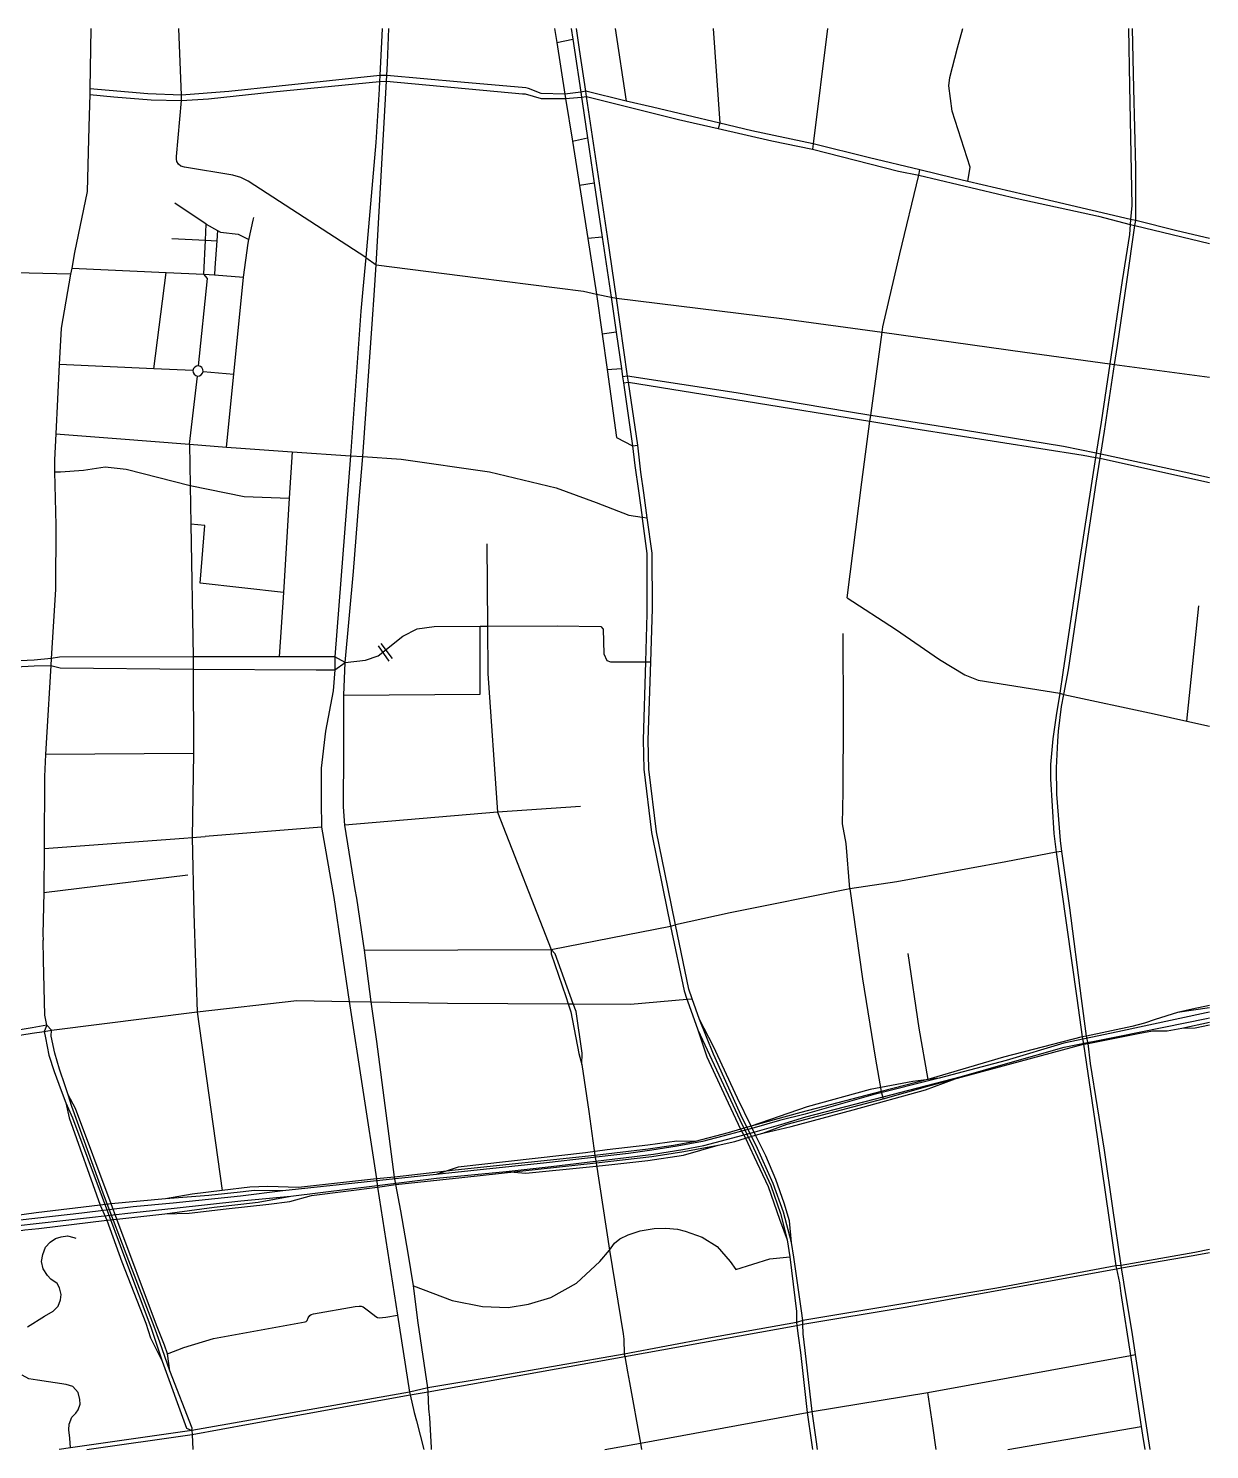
# Model space of a CAD drawing. Header units: inches. Extents: x 13422584 to 13430064, y 3681346 to 3685846.
# Drawn here: x 13426324 to 13430064, y 3681346 to 3685846 of the extents above; entities that cross this region are included whole.
import ezdxf

# ---------------------------------------------------------------- set-up
doc = ezdxf.new("R2010")
doc.units = ezdxf.units.IN
doc.header["$MEASUREMENT"] = 0

msp = doc.modelspace()

# ---------------------------------------------------------------- linework, layer by layer
for points in [[(13426520.8, 3685846), (13426517.9, 3685654.8), (13426517.7, 3685636.8), (13426516.1, 3685570)], [(13427392.4, 3685120.8), (13427019.8, 3685362.4), (13426996.2, 3685373.4), (13426970.5, 3685380.9), (13426817.3, 3685406.5), (13426806.3, 3685410.1), (13426798.8, 3685416.1), (13426793.7, 3685425), (13426792.1, 3685431.6), (13426792.2, 3685440), (13426808.3, 3685617.8), (13426808.5, 3685634.6), (13426799.3, 3685846)], [(13427443.3, 3685846), (13427436.5, 3685696.5), (13427435.6, 3685677.6), (13427434.6, 3685654.1), (13427423.2, 3685484.5), (13427392.4, 3685120.8), (13427382.4, 3685020.8)], [(13427418.1, 3685001.4), (13427424.5, 3685097.7), (13427457.7, 3685679), (13427458.7, 3685696.4), (13427461, 3685736.2), (13427464.5, 3685846)], [(13427989.8, 3685846), (13427996.8, 3685801.3), (13428022.2, 3685638.2), (13428024.2, 3685624.4), (13428046, 3685488.8), (13428068, 3685348.7), (13428094.5, 3685180.5), (13428122.2, 3685004.8), (13428140.1, 3684878), (13428155.9, 3684765.6), (13428186.2, 3684550.7), (13428236.7, 3684524.2), (13428252.7, 3684526.3)], [(13427996.8, 3685801.3), (13428047.5, 3685811.7)], [(13428042.3, 3685846), (13428047.5, 3685811.7), (13428052.8, 3685776.7), (13428072.5, 3685644.6), (13428074.9, 3685628), (13428077, 3685614.2), (13428094, 3685499.3), (13428115.3, 3685356.1), (13428140.8, 3685184.7), (13428168.4, 3684995), (13428184.4, 3684884.5), (13428201.1, 3684769.3), (13428205, 3684742.9), (13428207.7, 3684723.8), (13428236.7, 3684524.2), (13428243.3, 3684462.1)], [(13428262.5, 3684441.2), (13428252.7, 3684526.3), (13428223.7, 3684726.2), (13428220.9, 3684745.3), (13428185.2, 3684991.5), (13428156.8, 3685187.1), (13428090.9, 3685630.4), (13428088.4, 3685647), (13428068.8, 3685779.2), (13428058.6, 3685846)], [(13428181.8, 3685846), (13428215.8, 3685615.6)], [(13428491.3, 3685846), (13428512.6, 3685545.8), (13428508.1, 3685528.8)], [(13428853.3, 3685846), (13428808.1, 3685480.5), (13428806.1, 3685463.8)], [(13429297.7, 3685361.2), (13429305.9, 3685406.3), (13429248.6, 3685583.7), (13429237.8, 3685664.3), (13429240.8, 3685690.6), (13429265.3, 3685784.3), (13429282.5, 3685846)], [(13429807.1, 3685846), (13429809.7, 3685664.3), (13429817.3, 3685285.3), (13429813.7, 3685241.3), (13429812.4, 3685225.5), (13429809.8, 3685193.5), (13429786.5, 3685048.3), (13429747.4, 3684784.2), (13429720, 3684599), (13429704.9, 3684501.1), (13429702.8, 3684487.6), (13429652.2, 3684160.6), (13429599.5, 3683806.4), (13429589, 3683741.5), (13429577.6, 3683670.8), (13429567.5, 3683596.6)], [(13429583.1, 3683589.3), (13429585.1, 3683620.4), (13429595, 3683699.4), (13429602, 3683736.8), (13429616.7, 3683815), (13429646.1, 3684015.6), (13429673.1, 3684196.3), (13429704.7, 3684406.5), (13429717.2, 3684485.1), (13429719.2, 3684497.9), (13429730.8, 3684571), (13429762.6, 3684781.7), (13429771.7, 3684841.6), (13429801.4, 3685043.4), (13429827.4, 3685221.9), (13429829.7, 3685238.2), (13429830.3, 3685406.7), (13429824.1, 3685655.6), (13429819.9, 3685846)], [(13426517.7, 3685636.8), (13426593.7, 3685629.1), (13426712.6, 3685619.8), (13426808.3, 3685617.8), (13426893.8, 3685622.9), (13427098.9, 3685644.7), (13427435.6, 3685677.6), (13427457.7, 3685679), (13427887.5, 3685639), (13427896, 3685638.5), (13427947.3, 3685624.6), (13428024.2, 3685624.4), (13428074.9, 3685628), (13428090.9, 3685630.4), (13428381.7, 3685557.9), (13428508.1, 3685528.8), (13428677.9, 3685489.6), (13428806.1, 3685463.8), (13429078.7, 3685393.6), (13429143.1, 3685381.1), (13429454.8, 3685307.4), (13429712.2, 3685251.3), (13429812.4, 3685225.5), (13429827.4, 3685221.9), (13430063.6, 3685164.9)], [(13430063.6, 3685180.9), (13429960.3, 3685205.2), (13429829.7, 3685238.2), (13429813.7, 3685241.3), (13429570.6, 3685298.1), (13429297.7, 3685361.2), (13429253.5, 3685371.4), (13429146, 3685398), (13428986.3, 3685436.7), (13428808.1, 3685480.5), (13428613.8, 3685521.6), (13428512.6, 3685545.8), (13428299.9, 3685596.7), (13428215.8, 3685615.6), (13428088.4, 3685647), (13428072.5, 3685644.6), (13428022.2, 3685638.2), (13427947.5, 3685639.5), (13427906.9, 3685656.1), (13427898.8, 3685658), (13427692.6, 3685675.6), (13427458.7, 3685696.4), (13427436.5, 3685696.5), (13426957.7, 3685646.7), (13426808.5, 3685634.6), (13426701.5, 3685638.6), (13426517.9, 3685654.8)], [(13426516.1, 3685570), (13426513.4, 3685495.8)], [(13426513.4, 3685495.8), (13426509.4, 3685329.6), (13426469.5, 3685136.8), (13426460.6, 3685086.8), (13426457.2, 3685067.4), (13426427.2, 3684897.2), (13426421.2, 3684781.6), (13426409.9, 3684562.7), (13426405.6, 3684479.6), (13426406.4, 3684442.1), (13426410.1, 3684273.1), (13426409, 3684068.9), (13426396, 3683850.6), (13426395, 3683828.3), (13426380.5, 3683601.1), (13426378, 3683546.8), (13426374.8, 3683476.8), (13426373.3, 3683249), (13426372.6, 3683109.9), (13426369.4, 3682977.9)], [(13428046, 3685488.8), (13428094, 3685499.3)], [(13428916.6, 3684043.1), (13428963, 3684409.2), (13428987.7, 3684602), (13428990.5, 3684620.4), (13429026.4, 3684883.8), (13429028.7, 3684901.1), (13429083.2, 3685131.9), (13429143.1, 3685381.1), (13429146, 3685398)], [(13428115.3, 3685356.1), (13428068, 3685348.7)], [(13426879.2, 3685068), (13426884.4, 3685175), (13426886.8, 3685225.9), (13426787.2, 3685292.7)], [(13426886.8, 3685225.9), (13426922.6, 3685206), (13426932.1, 3685200.6), (13426987.9, 3685194.7), (13427021.4, 3685177.5)], [(13427022.1, 3685180.6), (13427035.3, 3685239.1)], [(13427035.3, 3685239.1), (13427037.6, 3685247.6)], [(13426777.6, 3685180.8), (13426884.4, 3685175), (13426920.2, 3685172.9)], [(13426922.6, 3685206), (13426920.2, 3685172.9), (13426914, 3685088.2), (13426912.3, 3685065.6)], [(13426950.5, 3684520.4), (13426973.8, 3684751.7), (13427004.7, 3685058.7), (13427019.5, 3685165.7), (13427021.4, 3685177.5), (13427022.1, 3685180.6)], [(13428140.8, 3685184.7), (13428094.5, 3685180.5)], [(13426460.6, 3685086.8), (13426760.2, 3685073.4), (13426879.2, 3685068)], [(13427392.4, 3685120.8), (13427424.5, 3685097.7), (13427747.9, 3685056.2), (13428080.8, 3685013.5), (13428122.2, 3685004.8), (13428168.4, 3684995), (13428185.2, 3684991.5), (13428709.1, 3684927.1), (13429026.4, 3684883.8), (13429478.5, 3684820.4), (13429747.4, 3684784.2), (13429762.6, 3684781.7), (13430063.6, 3684741.8)], [(13426457.2, 3685067.4), (13426237.9, 3685073.5)], [(13426720.6, 3684768.2), (13426760.2, 3685073.4)], [(13426861.9, 3684777.4), (13426891, 3685053.7), (13426879.2, 3685068)], [(13426879.2, 3685068), (13426912.3, 3685065.6), (13427004.7, 3685058.7)], [(13427382.4, 3685020.8), (13427376.1, 3684950.3)], [(13427412.7, 3684925.5), (13427418.1, 3685001.4)], [(13427376.1, 3684950.3), (13427343.5, 3684493.1), (13427293.3, 3683856.1), (13427293.3, 3683815)], [(13427326.1, 3683837.8), (13427352.7, 3684126.4), (13427369.4, 3684341.4), (13427382.4, 3684490.4), (13427412.7, 3684925.5)], [(13428184.4, 3684884.5), (13428140.1, 3684878)], [(13426844.6, 3684762.6), (13426720.6, 3684768.2), (13426421.2, 3684781.6)], [(13426859.3, 3684745.3), (13426865.6, 3684746.1), (13426871, 3684749.1), (13426874.9, 3684754.1), (13426876.6, 3684760.1), (13426875.9, 3684766.3), (13426872.8, 3684771.8), (13426867.9, 3684775.7), (13426861.9, 3684777.4), (13426855.7, 3684776.7), (13426850.2, 3684773.6), (13426846.3, 3684768.7), (13426844.6, 3684762.6), (13426845.3, 3684756.4), (13426848.4, 3684750.9), (13426853.3, 3684747), (13426859.3, 3684745.3)], [(13426834, 3684529.4), (13426859.3, 3684745.3)], [(13426876.6, 3684760.1), (13426973.8, 3684751.7)], [(13428155.9, 3684765.6), (13428201.1, 3684769.3)], [(13429998.3, 3684437.3), (13429719.2, 3684497.9), (13429704.9, 3684501.1), (13429600.6, 3684521.9), (13429284.9, 3684573.4), (13428990.5, 3684620.4), (13428920.1, 3684631.7), (13428564.5, 3684692.4), (13428220.9, 3684745.3), (13428205, 3684742.9)], [(13428207.7, 3684723.8), (13428223.7, 3684726.2), (13428595.9, 3684666.2), (13428987.7, 3684602), (13429127.1, 3684579.1), (13429663.2, 3684495), (13429702.8, 3684487.6), (13429717.2, 3684485.1), (13429944.6, 3684434.2), (13430063.6, 3684407.8)], [(13426409.9, 3684562.7), (13426602.6, 3684547.2), (13426834, 3684529.4), (13426950.5, 3684520.4), (13426996.3, 3684516.9), (13427158.9, 3684505.7), (13427343.5, 3684493.1), (13427382.4, 3684490.4), (13427503.5, 3684482.1), (13427783.4, 3684442.1), (13427995.1, 3684391.8), (13428120.9, 3684344.4), (13428224.6, 3684304.4), (13428266.7, 3684298.8), (13428283.3, 3684296.6)], [(13426834, 3684529.4), (13426836.1, 3684398.6), (13426838.1, 3684276.6), (13426844.8, 3683856.1), (13426844.8, 3683817.5), (13426845.8, 3683550.1), (13426842.3, 3683284.2), (13426847.2, 3683045.9), (13426848.6, 3683010.6), (13426858.2, 3682731.6), (13426937.3, 3682166.1)], [(13427158.9, 3684505.7), (13427149.7, 3684358.7), (13427130.9, 3684060), (13427118, 3683856.1)], [(13426406.4, 3684442.1), (13426425.6, 3684442.1), (13426498.4, 3684447.5), (13426566.5, 3684458.2), (13426633.4, 3684449.9), (13426836.1, 3684398.6), (13427006.6, 3684363.9), (13427149.7, 3684358.7)], [(13428243.3, 3684462.1), (13428255.3, 3684382.1)], [(13428271.7, 3684375.8), (13428262.5, 3684441.2)], [(13430010.9, 3684434.6), (13429998.3, 3684437.3)], [(13430063.6, 3684423.3), (13430010.9, 3684434.6)], [(13428255.3, 3684382.1), (13428266.7, 3684298.8), (13428267.2, 3684294.5), (13428281.9, 3684183.8), (13428281.5, 3683992.6), (13428277.1, 3683840.2), (13428269.9, 3683593.8), (13428271.9, 3683500.1), (13428296.5, 3683299.4), (13428332.1, 3683123.1), (13428357, 3683003.8), (13428399.7, 3682798.9), (13428408.7, 3682771.7), (13428410.4, 3682766.6), (13428443.7, 3682674.8), (13428471.9, 3682589.9), (13428531.7, 3682459.6), (13428578.6, 3682360.7), (13428594.2, 3682331.6), (13428621.6, 3682272.7), (13428665.8, 3682178.7), (13428701.8, 3682075.8), (13428726.6, 3682010.5), (13428734.9, 3681955.8), (13428755.8, 3681783.6), (13428755.5, 3681748.2)], [(13428775.4, 3681754.4), (13428771.9, 3681785.7), (13428747, 3681955.6), (13428739.9, 3682001.6), (13428733.1, 3682070.4), (13428716.5, 3682126.6), (13428690, 3682200.8), (13428658.2, 3682276.2), (13428625.3, 3682341.7), (13428611.8, 3682369.8), (13428569, 3682459.1), (13428493.1, 3682622.3), (13428448.1, 3682707.8), (13428425.4, 3682773.1), (13428415.2, 3682804.1), (13428372.7, 3683007.6), (13428347.9, 3683126.9), (13428312.4, 3683302.2), (13428288.1, 3683500.7), (13428286.2, 3683592.4), (13428294.1, 3683839.9), (13428299.4, 3684008.1), (13428298.1, 3684184.8), (13428283.3, 3684296.6), (13428271.7, 3684375.8)], [(13427130.9, 3684060), (13426867.2, 3684089.1), (13426882.2, 3684272.4), (13426838.1, 3684276.6)], [(13427775, 3684214.4), (13427777.4, 3683953.3), (13427778.6, 3683803.6), (13427808.4, 3683364.1), (13427978.5, 3682929.9)], [(13428916.6, 3684043.1), (13429069.3, 3683943.6), (13429208.5, 3683847.4), (13429288.3, 3683799.3), (13429330.7, 3683782.2), (13429589, 3683741.5), (13429602, 3683736.8), (13429887.7, 3683675.8), (13429991.2, 3683652.8), (13430063.6, 3683636.7)], [(13429991.2, 3683652.8), (13430030.1, 3684017.5)], [(13427322.3, 3683734.9), (13427753.7, 3683737.9), (13427753.7, 3683953.2)], [(13427326.1, 3683837.8), (13427390.6, 3683845.9), (13427431.2, 3683859), (13427509.4, 3683921.1), (13427554.2, 3683944.4), (13427608.6, 3683952.7), (13427753.7, 3683953.2), (13427777.4, 3683953.3), (13427997.3, 3683953.9), (13428135.6, 3683952.4), (13428143, 3683944.1), (13428145.4, 3683865.9), (13428155.3, 3683844.7), (13428166.3, 3683840.8), (13428277.1, 3683840.2), (13428294.1, 3683839.9)], [(13428924.6, 3683121.5), (13428912.5, 3683265.1), (13428901.3, 3683327.5), (13428902.9, 3683428.3), (13428904.1, 3683667.9), (13428902.9, 3683930.3)], [(13427430.8, 3683890.5), (13427465, 3683842.4)], [(13427476.1, 3683851), (13427440.8, 3683898.3)], [(13426342.1, 3683846), (13426163.5, 3683837.6)], [(13426165.8, 3683818.6), (13426342.2, 3683827.4)], [(13427244.1, 3683856.1), (13427118, 3683856.1), (13426844.8, 3683856.1), (13426422.3, 3683855), (13426396, 3683850.6), (13426342.1, 3683846)], [(13426342.2, 3683827.4), (13426395, 3683828.3), (13426423.6, 3683821.1), (13426844.8, 3683817.5), (13427235.1, 3683815.3)], [(13427261.9, 3683856.1), (13427244.1, 3683856.1)], [(13427326.1, 3683837.8), (13427293.3, 3683856.1), (13427261.9, 3683856.1)], [(13427293.3, 3683815), (13427326.1, 3683837.8)], [(13427358, 3683119.2), (13427325.7, 3683322.8), (13427321.1, 3683380.8), (13427322, 3683557.8), (13427322.3, 3683734.9), (13427326.1, 3683837.8)], [(13427235.1, 3683815.3), (13427256.7, 3683815.2)], [(13427293.3, 3683815), (13427288.4, 3683748.4), (13427264.3, 3683620.9), (13427250, 3683503.5), (13427250.8, 3683397.1), (13427251.7, 3683316.9), (13427290.5, 3683093.9), (13427339.5, 3682765), (13427425.2, 3682203.3)], [(13427256.7, 3683815.2), (13427293.3, 3683815)], [(13429567.5, 3683596.6), (13429559.7, 3683515.2)], [(13429578.9, 3683504.7), (13429583.1, 3683589.3)], [(13426845.8, 3683550.1), (13426378, 3683546.8)], [(13429559.7, 3683515.2), (13429560.4, 3683470.1), (13429570, 3683296.7), (13429578.4, 3683237.2), (13429643.3, 3682775.5), (13429660.3, 3682652.8), (13429663.9, 3682629.7), (13429700.2, 3682387.1), (13429767.2, 3681927.3), (13429769.1, 3681917.8), (13429778, 3681873.9)], [(13429792.4, 3681876.5), (13429785, 3681921.1), (13429783.8, 3681929), (13429757.4, 3682110.8), (13429731.1, 3682293.7), (13429687.1, 3682568.6), (13429678.8, 3682631.8), (13429674.4, 3682655.5), (13429657.9, 3682774.8), (13429620.7, 3683061.8), (13429596.2, 3683240.2), (13429591.6, 3683274.1), (13429580.4, 3683421.7), (13429578.9, 3683504.7)], [(13428071.4, 3683382.2), (13427808.4, 3683364.1), (13427325.7, 3683322.8)], [(13426373.3, 3683249), (13426816.1, 3683282.1), (13426842.3, 3683284.2), (13426883.5, 3683287.6)], [(13427251.7, 3683316.9), (13426883.5, 3683287.6)], [(13429596.2, 3683240.2), (13429578.4, 3683237.2), (13429418.2, 3683206.9), (13429073.6, 3683143.8), (13428924.6, 3683121.5), (13428545.5, 3683045.4), (13428372.7, 3683007.6)], [(13426372.6, 3683109.9), (13426828.1, 3683166)], [(13427363, 3683091.8), (13427358, 3683119.2)], [(13428924.6, 3683121.5), (13428964.3, 3682836.4), (13429004.7, 3682588), (13429024, 3682479.5), (13429029.7, 3682456.5)], [(13427483.2, 3682208.7), (13427426.4, 3682638.4), (13427408.7, 3682763.9), (13427387.3, 3682927.4), (13427363, 3683091.8)], [(13426369.4, 3682977.9), (13426369.7, 3682958.6)], [(13427387.3, 3682927.4), (13427978.5, 3682929.9), (13428357, 3683003.8), (13428372.7, 3683007.6)], [(13426381.8, 3682690), (13426375.9, 3682721.5), (13426371.3, 3682896), (13426369.7, 3682958.6)], [(13428076.1, 3682565), (13428077, 3682600.8), (13428057.7, 3682733.4), (13428048.9, 3682757.4), (13427991.4, 3682915.4), (13427978.5, 3682929.9)], [(13427978.5, 3682929.9), (13427978.5, 3682916.2), (13428025.6, 3682780.8), (13428032.8, 3682757.5), (13428040.8, 3682731.8), (13428066.9, 3682600), (13428076.1, 3682565)], [(13429108.2, 3682916.8), (13429143.3, 3682680.3), (13429171.2, 3682517.9)], [(13426396.1, 3682673.9), (13426858.2, 3682731.6), (13427173.5, 3682767.7), (13427339.5, 3682765)], [(13427339.5, 3682765), (13427408.7, 3682763.9)], [(13427408.7, 3682763.9), (13427650.2, 3682760), (13428032.8, 3682757.5), (13428048.9, 3682757.4), (13428230.2, 3682756.2), (13428408.7, 3682771.7), (13428425.4, 3682773.1)], [(13430063.6, 3682752.1), (13430008.9, 3682740.7), (13429961.9, 3682730.1), (13429891.2, 3682707.8), (13429857.1, 3682696.7), (13429817.4, 3682685.6), (13429674.4, 3682655.5), (13429660.3, 3682652.8), (13429411.6, 3682588.2), (13429171.2, 3682517.9), (13429024, 3682479.5), (13428769.2, 3682413.7), (13428611.8, 3682369.8)], [(13428585.1, 3682394.7), (13428492.7, 3682597.5), (13428448.1, 3682707.8)], [(13430052.7, 3682728.6), (13429772.8, 3682669), (13429602.1, 3682632.9), (13429419.2, 3682578.4), (13429207.8, 3682522.5), (13428997.4, 3682469), (13428782.8, 3682408.4)], [(13428785.5, 3682399.3), (13429001.7, 3682455.4), (13429277.9, 3682526.8), (13429424.4, 3682569.4), (13429603.3, 3682620.2), (13429778.5, 3682655), (13430054.4, 3682711)], [(13430063.6, 3682744.7), (13429961.9, 3682730.1)], [(13430063.6, 3682730.8), (13430052.7, 3682728.6)], [(13430054.4, 3682711), (13430063.6, 3682712.7)], [(13426148.6, 3682634.6), (13426190.9, 3682641.3), (13426335.2, 3682664.3)], [(13426335.5, 3682681.4), (13426150.5, 3682650.3)], [(13426335.2, 3682664.3), (13426373.4, 3682669.7), (13426396.1, 3682673.9)], [(13426381.8, 3682690), (13426335.5, 3682681.4)], [(13426381.8, 3682690), (13426373.4, 3682669.7), (13426377.1, 3682649.9), (13426388.2, 3682595.2), (13426405.4, 3682543.4), (13426427.5, 3682483.4), (13426441.7, 3682444.2), (13426452.3, 3682396.9), (13426551.1, 3682119.7), (13426571.9, 3682072.1)], [(13426585.9, 3682123.6), (13426472.5, 3682426.5), (13426449.6, 3682469.3), (13426439.8, 3682497.8), (13426422.2, 3682550.8), (13426407.2, 3682601.7), (13426395.2, 3682655.1), (13426396.1, 3682673.9), (13426381.8, 3682690)], [(13428443.7, 3682674.8), (13428495.4, 3682564), (13428575.7, 3682389.6)], [(13428625.3, 3682341.7), (13428649.5, 3682348.3), (13428726.3, 3682376.2), (13429029.7, 3682456.5), (13429171.5, 3682496.5), (13429663.9, 3682629.7), (13429678.8, 3682631.8), (13429837.2, 3682663.4), (13429883.2, 3682671.4), (13429928.9, 3682672.2), (13429975.7, 3682680.3), (13430018.2, 3682681.2), (13430063.6, 3682690.9)], [(13429975.7, 3682680.3), (13430063.6, 3682699.1)], [(13428076.1, 3682565), (13428098.2, 3682417), (13428117.4, 3682277.1)], [(13428935, 3682421.4), (13429164.4, 3682485.6), (13429277.9, 3682526.8)], [(13429207.8, 3682522.5), (13429123.8, 3682511.6), (13428989.3, 3682485.9)], [(13428989.3, 3682485.9), (13428789.8, 3682431.6), (13428611.8, 3682369.8)], [(13426441.7, 3682444.2), (13426463.5, 3682395.9), (13426557, 3682144.8)], [(13426564.4, 3682145.9), (13426460.6, 3682431.8), (13426449.6, 3682469.3)], [(13428782.8, 3682408.4), (13428701.3, 3682387.6), (13428622, 3682364.5), (13428542.8, 3682343.3), (13428457.5, 3682321.7), (13428377.5, 3682306.2), (13428298, 3682294.3)], [(13428302.5, 3682281.3), (13428395.8, 3682296.1), (13428461.9, 3682308.5), (13428533.8, 3682327.3), (13428617.2, 3682349.5), (13428705.7, 3682375.1), (13428785.5, 3682399.3)], [(13428575.7, 3682389.6), (13428619.5, 3682301.7)], [(13428628.2, 3682308.8), (13428585.1, 3682394.7)], [(13428649.5, 3682348.3), (13428739.2, 3682369.2), (13428935, 3682421.4)], [(13426571.9, 3682072.1), (13426603.7, 3682076), (13426755.9, 3682092.4), (13426832.6, 3682094.6), (13426950, 3682108.5), (13427085.3, 3682123.4), (13427151.7, 3682131.3), (13427220.3, 3682150.9), (13427428.5, 3682176.6), (13427487.4, 3682184.9), (13427695.7, 3682208), (13428121.2, 3682254.1), (13428297.9, 3682273.7), (13428398.4, 3682290.2), (13428507.4, 3682310.4), (13428560, 3682321.4), (13428594.2, 3682331.6), (13428625.3, 3682341.7)], [(13428611.8, 3682369.8), (13428578.6, 3682360.7), (13428539, 3682348.9), (13428434.6, 3682322), (13428365.7, 3682309.3), (13428286.4, 3682296.7), (13428117.4, 3682277.1), (13427674.4, 3682230.6), (13427483.2, 3682208.7)], [(13428434.6, 3682322), (13428376.2, 3682322.3), (13428284.5, 3682309.6), (13428156.4, 3682295.6)], [(13428161.7, 3682248), (13428284.8, 3682261.2), (13428397.3, 3682278), (13428507.4, 3682310.4)], [(13428619.5, 3682301.7), (13428674.5, 3682182.4), (13428705, 3682093.4), (13428726.6, 3682010.5)], [(13428739.9, 3682001.6), (13428714.4, 3682097.9), (13428682.1, 3682188.7), (13428628.2, 3682308.8)], [(13428298, 3682294.3), (13428223.4, 3682284), (13427963.8, 3682253.8), (13427614.7, 3682217.3), (13427128.7, 3682165.3), (13426995, 3682148.3)], [(13426996.3, 3682133.3), (13427154.1, 3682148.8), (13427616, 3682205.7), (13427836.6, 3682226.9), (13427978.3, 3682242.7), (13428145.5, 3682262.5), (13428242.9, 3682273.6), (13428302.5, 3682281.3)], [(13428156.4, 3682295.6), (13428087, 3682285.9), (13427683.9, 3682239.8), (13427614.7, 3682217.3)], [(13428117.4, 3682277.1), (13428121.2, 3682254.1), (13428163.9, 3681977.2), (13428207.1, 3681712.3)], [(13427483.2, 3682208.7), (13427425.2, 3682203.3)], [(13427503.1, 3682102), (13427487.4, 3682184.9), (13427483.2, 3682208.7)], [(13427836.6, 3682226.9), (13427898.5, 3682221.3), (13428100.1, 3682241.3), (13428161.7, 3682248)], [(13427425.2, 3682203.3), (13427178.4, 3682175.7), (13427081.4, 3682179.4), (13427024.6, 3682176.7), (13426937.3, 3682166.1), (13426841.8, 3682155), (13426757.5, 3682139.5), (13426585.9, 3682123.6)], [(13427128.7, 3682165.3), (13427039.8, 3682166.3), (13426993.9, 3682161.1)], [(13427425.2, 3682203.3), (13427428.5, 3682176.6), (13427492.1, 3681771.2), (13427530.4, 3681528.2)], [(13426782.1, 3682126.5), (13426654.9, 3682114.2), (13426492.5, 3682094.9), (13426203.6, 3682061.5)], [(13426585.9, 3682123.6), (13426551.1, 3682119.7), (13426347.6, 3682095.1)], [(13426557, 3682144.8), (13426634, 3681938.1)], [(13426641, 3681944), (13426564.4, 3682145.9)], [(13426840.7, 3681406.4), (13426841.6, 3681414.1), (13426771.5, 3681595.5), (13426764.2, 3681649.1), (13426754.4, 3681676.1), (13426729.5, 3681739.9), (13426603.7, 3682076), (13426585.9, 3682123.6)], [(13426755.9, 3682092.4), (13426911.8, 3682113.6), (13426996.6, 3682123.1)], [(13426993.9, 3682161.1), (13426894.4, 3682150), (13426757.5, 3682139.5)], [(13426995, 3682148.3), (13426782.1, 3682126.5)], [(13426784.6, 3682110.8), (13426996.3, 3682133.3)], [(13426996.6, 3682123.1), (13427051.2, 3682129.5), (13427154.1, 3682148.8)], [(13426347.6, 3682095.1), (13426271.6, 3682085.5), (13426203.1, 3682082.8)], [(13426206.7, 3682045.9), (13426657.3, 3682096.8), (13426784.6, 3682110.8)], [(13426357, 3682046.2), (13426571.9, 3682072.1)], [(13426571.9, 3682072.1), (13426619.3, 3681940.3), (13426694.9, 3681746.1), (13426710, 3681699.5), (13426746.7, 3681625.7), (13426824.4, 3681413.7), (13426840.7, 3681406.4)], [(13427526.2, 3681967.8), (13427503.1, 3682102)], [(13426208.2, 3682024.8), (13426311.8, 3682041.7), (13426357, 3682046.2)], [(13427543.2, 3681864.3), (13427665.1, 3681817.6), (13427761.2, 3681798.5), (13427842.4, 3681796.1), (13427907.5, 3681806.9), (13427978, 3681827.8), (13428059.2, 3681872.6), (13428132.6, 3681941.9), (13428163.9, 3681977.2), (13428178.9, 3681999.4), (13428196, 3682012.8), (13428223.1, 3682025.8), (13428260.5, 3682038.3), (13428305.4, 3682046.1), (13428341.6, 3682047.1), (13428378.4, 3682043.4), (13428403.5, 3682038), (13428456.6, 3682018.2), (13428504, 3681988.7), (13428545.3, 3681941.3), (13428563.2, 3681916.2), (13428670.9, 3681950.1), (13428734.9, 3681955.8)], [(13426320.5, 3681734.3), (13426374.5, 3681768.7), (13426401.7, 3681784.5), (13426417.5, 3681799.7), (13426425, 3681820), (13426427.1, 3681837.3), (13426421.7, 3681858.2), (13426414.2, 3681871.7), (13426394.8, 3681886), (13426383.8, 3681897.1), (13426370.3, 3681918.6), (13426365.3, 3681941.5), (13426368.9, 3681963.6), (13426378.1, 3681986.6), (13426391.9, 3682002.5), (13426409.5, 3682014.4), (13426427.4, 3682020.1), (13426447.7, 3682022.5), (13426467.1, 3682018), (13426473.4, 3682015.6)], [(13430063.6, 3681979.2), (13430017.3, 3681970.4), (13429783.8, 3681929), (13429767.2, 3681927.3), (13429389.8, 3681857.1), (13428775.4, 3681754.4), (13428755.5, 3681748.2), (13428478.1, 3681698.7), (13428210.3, 3681648), (13427798.7, 3681575.8), (13427587.9, 3681541.2), (13427530.4, 3681528.2), (13426840.7, 3681406.4), (13426456.3, 3681351.2)], [(13426508.7, 3681346), (13426842.5, 3681393.7), (13427025.2, 3681427), (13427532, 3681519.5), (13427589.7, 3681529.3), (13428211.6, 3681640.8), (13428756.8, 3681739.2), (13428775.7, 3681742.6), (13429099.9, 3681796.8), (13429769.1, 3681917.8), (13429785, 3681921.1), (13430011.6, 3681960.4), (13430063.6, 3681970)], [(13426634, 3681938.1), (13426711.2, 3681733.2), (13426746.7, 3681625.7)], [(13426771.5, 3681595.5), (13426740, 3681685.9), (13426721.4, 3681735.6), (13426641, 3681944)], [(13427587.9, 3681541.2), (13427557.7, 3681747.5), (13427543.2, 3681864.3), (13427526.2, 3681967.8)], [(13429778, 3681873.9), (13429783.1, 3681840.3)], [(13429797.9, 3681843), (13429792.4, 3681876.5)], [(13429783.1, 3681840.3), (13429813, 3681644.2), (13429847.3, 3681419.5), (13429851.6, 3681391.7), (13429858.8, 3681346)], [(13429875.3, 3681346), (13429858.8, 3681455.2), (13429829.3, 3681647.4), (13429818.5, 3681717.8), (13429797.9, 3681843)], [(13426764.2, 3681649.1), (13426815.2, 3681668.8), (13426909.7, 3681697.8), (13427199.4, 3681750.1), (13427203.3, 3681751.6), (13427205.8, 3681754.9), (13427209.6, 3681763.3), (13427214.7, 3681770.1), (13427219.2, 3681773.8), (13427226.4, 3681775.3), (13427358.4, 3681799), (13427370.7, 3681800.1), (13427377, 3681800), (13427383.3, 3681797.9), (13427400.3, 3681785.8), (13427423.5, 3681766.9), (13427429.1, 3681763.8), (13427434.6, 3681763.1), (13427455.1, 3681765.6), (13427492.1, 3681771.2)], [(13428207.1, 3681712.3), (13428208.9, 3681696)], [(13428755.5, 3681748.2), (13428756.8, 3681739.2), (13428761.3, 3681706.6)], [(13428776.5, 3681712.2), (13428775.7, 3681742.6), (13428775.4, 3681754.4)], [(13428783.4, 3681659.2), (13428776.5, 3681712.2)], [(13428208.9, 3681696), (13428210.3, 3681648), (13428211.6, 3681640.8), (13428220.6, 3681591.8)], [(13428761.3, 3681706.6), (13428768.3, 3681653.7)], [(13428148.6, 3681346), (13428262.1, 3681366), (13428789.5, 3681463.7), (13428805.4, 3681466.7), (13429171.6, 3681526.9), (13429813, 3681644.2), (13429829.3, 3681647.4)], [(13428768.3, 3681653.7), (13428789.5, 3681463.7), (13428803, 3681368.7), (13428806.3, 3681346)], [(13428822.4, 3681346), (13428819, 3681370.9), (13428805.4, 3681466.7), (13428783.4, 3681659.2)], [(13426456.3, 3681351.2), (13426454.6, 3681381.7), (13426451.6, 3681408.3), (13426452.5, 3681426.2), (13426461.4, 3681448.9), (13426474, 3681460.8), (13426481.1, 3681472.2), (13426487.4, 3681489.8), (13426486.8, 3681504.4), (13426481.1, 3681526.5), (13426463.8, 3681545.9), (13426442.9, 3681552.5), (13426352.1, 3681565.9), (13426324.7, 3681570.4), (13426304.1, 3681581.8)], [(13428220.6, 3681591.8), (13428226.8, 3681558.4)], [(13427591.9, 3681474.9), (13427589.7, 3681529.3), (13427587.9, 3681541.2)], [(13428226.8, 3681558.4), (13428262.1, 3681366), (13428265, 3681346)], [(13427530.4, 3681528.2), (13427532, 3681519.5), (13427544.7, 3681463.8)], [(13429198.3, 3681346), (13429187.6, 3681421.2), (13429171.6, 3681526.9)], [(13427544.7, 3681463.8), (13427552.3, 3681437.5)], [(13427594.1, 3681447.9), (13427591.9, 3681474.9)], [(13427599.7, 3681351.8), (13427594.1, 3681447.9)], [(13426840.7, 3681406.4), (13426842.5, 3681393.7), (13426844.3, 3681346)], [(13427552.3, 3681437.5), (13427576, 3681346)], [(13429425.3, 3681346), (13429847.3, 3681419.5)], [(13427600.2, 3681346), (13427599.7, 3681351.8)], [(13426456.3, 3681351.2), (13426420.9, 3681346)]]:
    msp.add_lwpolyline(points)

doc.saveas('drawing.dxf')
